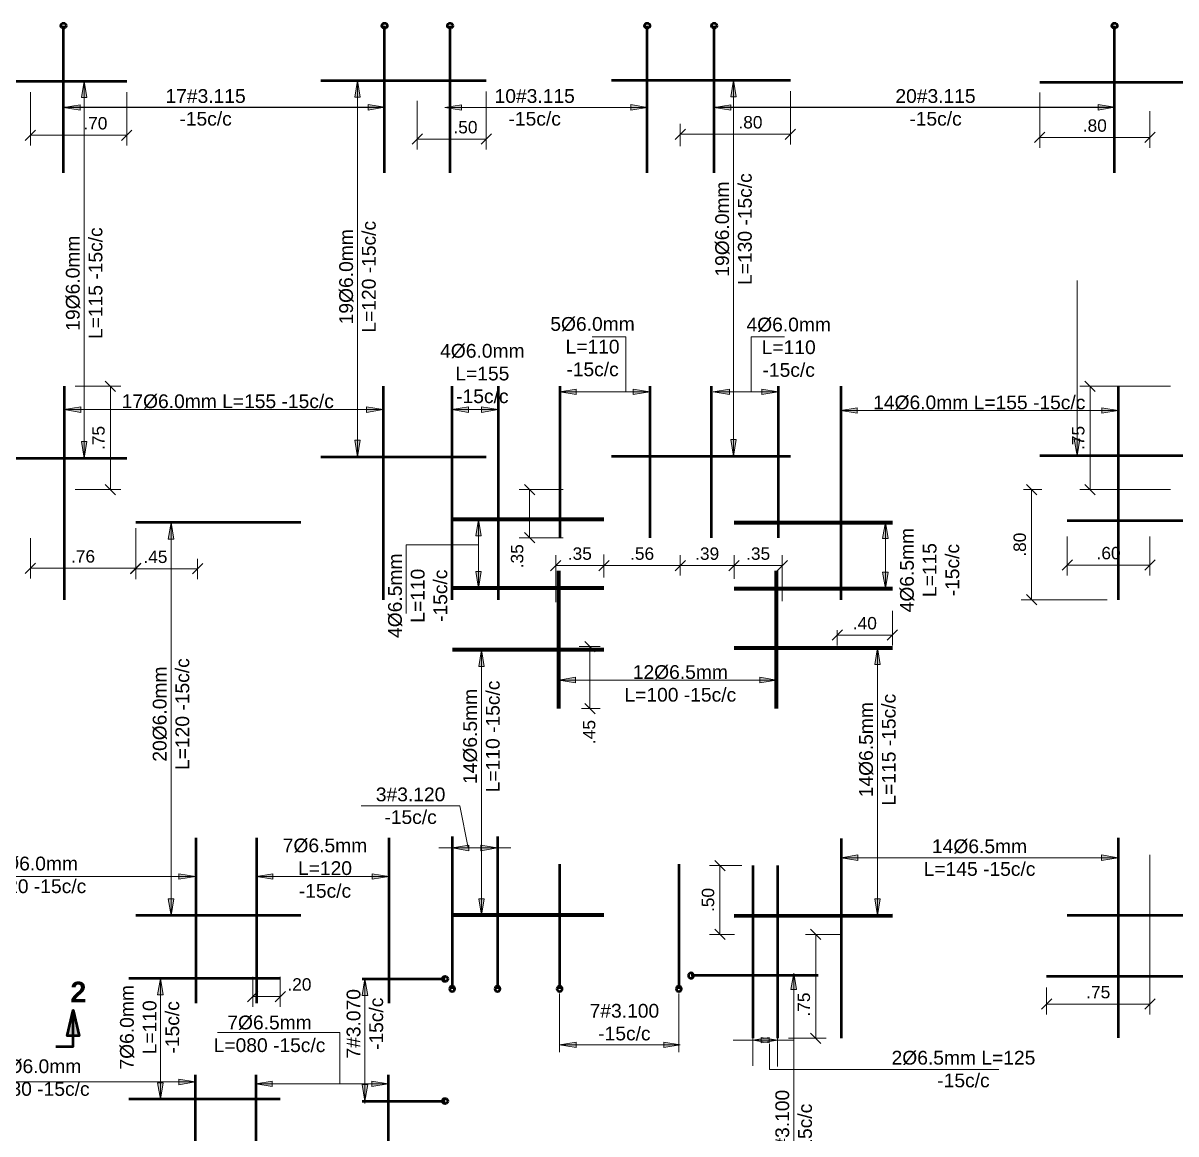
# Model space of a CAD drawing. Header units: metres. Extents: x 1.9 to 93.5, y 3.6 to 60.4.
# Drawn here: x 23.74 to 32.11, y 21.6 to 29.67 of the extents above; entities that cross this region are included whole.
import ezdxf

# ---------------------------------------------------------------- set-up
doc = ezdxf.new("R2010")
doc.units = ezdxf.units.M
for name, color, linetype, lineweight in [('3059-TOA-LOS-1_4_dwg-1', 7, 'Continuous', 20), ('CORTES', 3, 'Continuous', 50), ('CORTES-1', 7, 'Continuous', 50), ('COTAS', 9, 'Continuous', 13), ('COTAS-1', 7, 'Continuous', 9), ('REFUERZOG', 90, 'Continuous', 70), ('REFUERZOS', 3, 'Continuous', 50), ('TEXREF', 2, 'Continuous', 30), ('VARIOS', 8, 'Continuous', 9)]:
    doc.layers.add(name, color=color, linetype=linetype, lineweight=lineweight)
doc.styles.add('Swis721 Ex BT_3', font='swisse.ttf', dxfattribs={"height": 0.1})
doc.styles.add('Swis721 Ex BT_B_1', font='swisseb.ttf', dxfattribs={"height": 0.15})
doc.styles.add('Swis721 LtEx BT_3', font='swissel.ttf', dxfattribs={"height": 0.09})

# ---------------------------------------------------------------- blocks, each defined once
blk = doc.blocks.new('3059-TOA-LOS-1_4_dwg__U6-4209250-19_ZI_ALL_Estructura_TOA_LOS-1_4')
at = {"layer": 'CORTES'}
blk.add_hatch(color=256, dxfattribs=at).paths.add_polyline_path([(-0.163, 0.1814), (-0.1194, 0.3676), (-0.0759, 0.1814)])
at = {"layer": 'CORTES', "flags": 128}
blk.add_lwpolyline([(0.0082, 0.1038), (-0.1194, 0.1038), (-0.1194, 0.3676), (-0.163, 0.1814), (-0.0759, 0.1814), (-0.1194, 0.3676)], dxfattribs=at)
blk = doc.blocks.new('3059-TOA-LOS-1_4_dwg__Oblique-4209254-19_ZI_ALL_Estructura_TOA_LOS-1_4')
at = {"layer": 'COTAS'}
blk.add_line((-0.5, -0.5), (0.5, 0.5), dxfattribs=at)
blk = doc.blocks.new('3059-TOA-LOS-1_4_dwg__U35-4209297-19_ZI_ALL_Estructura_TOA_LOS-1_4')
at = {"layer": 'REFUERZOS'}
blk.add_line((0, -0.3684), (0, 0), dxfattribs=at)
blk.add_circle((0, 0), 0.00643, dxfattribs=at)
blk = doc.blocks.new('3059-TOA-LOS-1_4_dwg__U36-4209298-19_ZI_ALL_Estructura_TOA_LOS-1_4')
at = {"layer": 'REFUERZOS'}
blk.add_line((0, -0.3017), (0, 0), dxfattribs=at)
blk.add_circle((0, 0), 0.00643, dxfattribs=at)
blk = doc.blocks.new('3059-TOA-LOS-1_4_dwg__U14-4209299-19_ZI_ALL_Estructura_TOA_LOS-1_4')
at = {"layer": 'REFUERZOS'}
blk.add_line((0, -0.3077), (0, 0), dxfattribs=at)
blk.add_circle((0, 0), 0.00643, dxfattribs=at)
blk = doc.blocks.new('3059-TOA-LOS-1_4_dwg__U15-4209300-19_ZI_ALL_Estructura_TOA_LOS-1_4')
at = {"layer": 'REFUERZOS'}
blk.add_line((0, -0.2004), (0, 0), dxfattribs=at)
blk.add_circle((0, 0), 0.00643, dxfattribs=at)
blk = doc.blocks.new('3059-TOA-LOS-1_4_dwg__U33-4209301-19_ZI_ALL_Estructura_TOA_LOS-1_4')
at = {"layer": 'REFUERZOS'}
blk.add_line((0, -0.3017), (0, 0), dxfattribs=at)
blk.add_circle((0, 0), 0.00643, dxfattribs=at)
blk = doc.blocks.new('3059-TOA-LOS-1_4_dwg__U34-4209302-19_ZI_ALL_Estructura_TOA_LOS-1_4')
at = {"layer": 'REFUERZOS'}
blk.add_line((0, -0.3684), (0, 0), dxfattribs=at)
blk.add_circle((0, 0), 0.00643, dxfattribs=at)
blk = doc.blocks.new('3059-TOA-LOS-1_4_dwg__U12-4209277-19_ZI_ALL_Estructura_TOA_LOS-1_4')
at = {"layer": 'REFUERZOS'}
blk.add_line((0, -0.3563), (0, 0), dxfattribs=at)
blk.add_circle((0, 0), 0.00643, dxfattribs=at)
blk = doc.blocks.new('3059-TOA-LOS-1_4_dwg-4060731-19_ZI_ALL_Estructura_TOA_LOS-1_4')
at = {"layer": 'VARIOS'}
for points in [[(24.1635, 29.1279), (24.1835, 29.2479), (24.2035, 29.1279)], [(26.1485, 29.1322), (26.1685, 29.2522), (26.1885, 29.1322)], [(28.8791, 29.1348), (28.8991, 29.2548), (28.9191, 29.1348)], [(24.153, 29.0357), (24.033, 29.0556), (24.153, 29.0757)], [(26.2455, 29.0376), (26.2455, 29.0776), (26.3654, 29.0577)], [(26.9227, 29.036), (26.8027, 29.0559), (26.9227, 29.076)], [(28.1524, 29.0372), (28.1524, 29.0771), (28.2724, 29.0573)], [(28.8786, 29.0357), (28.7586, 29.0556), (28.8786, 29.0757)], [(31.5463, 29.0376), (31.5463, 29.0776), (31.6663, 29.0577)], [(27.7569, 26.9719), (27.6369, 26.9919), (27.7569, 27.0119)], [(28.1701, 26.9719), (28.1701, 27.0119), (28.2901, 26.9919)], [(28.8706, 26.9719), (28.7506, 26.9919), (28.8706, 27.0119)], [(29.104, 26.9719), (29.104, 27.0119), (29.224, 26.9919)], [(24.1586, 26.8419), (24.0386, 26.8619), (24.1586, 26.8819)], [(26.2345, 26.8419), (26.2345, 26.8819), (26.3545, 26.8619)], [(26.9742, 26.8419), (26.8542, 26.8619), (26.9742, 26.8819)], [(27.0694, 26.8419), (27.0694, 26.8819), (27.1894, 26.8619)], [(29.7972, 26.8359), (29.6772, 26.8559), (29.7972, 26.8759)], [(31.5735, 26.8359), (31.5735, 26.8759), (31.6935, 26.8559)], [(24.1835, 26.5107), (24.1635, 26.6307), (24.2035, 26.6307)], [(26.1685, 26.5202), (26.1485, 26.6402), (26.1885, 26.6402)], [(28.8991, 26.5253), (28.8791, 26.6453), (28.9191, 26.6453)], [(31.3935, 26.5273), (31.3735, 26.6473), (31.4135, 26.6473)], [(24.7942, 25.9219), (24.8142, 26.0419), (24.8342, 25.9219)], [(27.0272, 25.9449), (27.0472, 26.0649), (27.0672, 25.9449)], [(29.9816, 25.9253), (30.0016, 26.0453), (30.0216, 25.9253)], [(27.0472, 25.5666), (27.0272, 25.6866), (27.0672, 25.6866)], [(30.0016, 25.5622), (29.9816, 25.6822), (30.0216, 25.6822)], [(27.0489, 24.9979), (27.0689, 25.1179), (27.0889, 24.9979)], [(29.9242, 25.0119), (29.9442, 25.1319), (29.9642, 25.0119)], [(27.7503, 24.8785), (27.6303, 24.8985), (27.7503, 24.9185)], [(29.0912, 24.8785), (29.0912, 24.9185), (29.2112, 24.8985)], [(26.9759, 23.6591), (26.8559, 23.6791), (26.9759, 23.6991)], [(27.0649, 23.6591), (27.0649, 23.6991), (27.1849, 23.6791)], [(29.8008, 23.5884), (29.6808, 23.6084), (29.8008, 23.6284)], [(31.5716, 23.5884), (31.5716, 23.6284), (31.6916, 23.6084)], [(24.8717, 23.4514), (24.8717, 23.4914), (24.9917, 23.4714)], [(25.5536, 23.4514), (25.4336, 23.4714), (25.5536, 23.4914)], [(26.2755, 23.4514), (26.2755, 23.4914), (26.3955, 23.4714)], [(24.8142, 23.1889), (24.7942, 23.3089), (24.8342, 23.3089)], [(27.0689, 23.1897), (27.0489, 23.3097), (27.0889, 23.3097)], [(29.9445, 23.1884), (29.9245, 23.3084), (29.9645, 23.3084)], [(24.7167, 22.6113), (24.7367, 22.7313), (24.7567, 22.6113)], [(26.2022, 22.6081), (26.2222, 22.7281), (26.2422, 22.6081)], [(29.3158, 22.6501), (29.3358, 22.7701), (29.3558, 22.6501)], [(29.1582, 22.2631), (29.0382, 22.2831), (29.1582, 22.3031)], [(29.0992, 22.2631), (29.0992, 22.3031), (29.2192, 22.2831)], [(27.7561, 22.2295), (27.6361, 22.2495), (27.7561, 22.2695)], [(28.3927, 22.2295), (28.3927, 22.2695), (28.5127, 22.2495)], [(24.7367, 21.8544), (24.7167, 21.9744), (24.7567, 21.9744)], [(24.87, 21.9595), (24.87, 21.9995), (24.99, 21.9795)], [(25.549, 21.9455), (25.429, 21.9655), (25.549, 21.9855)], [(26.2222, 21.8411), (26.2022, 21.9611), (26.2422, 21.9611)], [(26.2721, 21.9455), (26.2721, 21.9855), (26.3921, 21.9655)]]:
    blk.add_hatch(color=256, dxfattribs=at).paths.add_polyline_path(points)
at = {"layer": 'COTAS'}
for p, q in [((23.7927, 29.1679), (23.7927, 28.78)), ((24.4927, 29.1679), (24.4927, 28.78)), ((27.1027, 29.1722), (27.1027, 28.7516)), ((29.3127, 29.1746), (29.3127, 28.7874)), ((31.1227, 29.1649), (31.1227, 28.7635)), ((26.6027, 29.104), (26.6027, 28.7516)), ((31.9227, 29.0298), (31.9227, 28.7635)), ((28.5127, 28.7756), (28.5127, 28.9374)), ((23.7927, 28.855), (24.4927, 28.855)), ((26.6027, 28.8266), (27.1027, 28.8266)), ((28.5127, 28.8624), (29.3127, 28.8624)), ((31.9227, 28.8385), (31.1227, 28.8385)), ((24.1186, 27.0313), (24.4486, 27.0313)), ((24.3736, 27.0313), (24.3736, 26.2813)), ((32.072, 27.0313), (31.4139, 27.0313)), ((31.4889, 26.2813), (31.4889, 27.0313)), ((24.1186, 26.2813), (24.4486, 26.2813)), ((27.6625, 26.2813), (27.3426, 26.2813)), ((27.4176, 25.9313), (27.4176, 26.2813)), ((31.0058, 26.2813), (31.1391, 26.2813)), ((31.0641, 26.2813), (31.0641, 25.4813)), ((32.072, 26.2813), (31.4139, 26.2813)), ((24.5574, 26.0013), (24.5574, 25.6348)), ((23.7927, 25.9282), (23.7927, 25.6348)), ((27.6625, 25.9313), (27.3426, 25.9313)), ((31.3227, 25.9406), (31.3227, 25.6585)), ((31.9227, 25.9406), (31.9227, 25.6585)), ((27.6077, 25.464), (27.6077, 25.8048)), ((28.9027, 25.6333), (28.9027, 25.8048)), ((29.2527, 25.4712), (29.2527, 25.8048)), ((24.5574, 25.7098), (23.7927, 25.7098)), ((24.5574, 25.7796), (24.5574, 25.6317)), ((24.5574, 25.7067), (25.0074, 25.7067)), ((25.0074, 25.7796), (25.0074, 25.6317)), ((31.3227, 25.7335), (31.9227, 25.7335)), ((28.9027, 25.6498), (28.9027, 25.6548)), ((31.6135, 25.4813), (30.9891, 25.4813)), ((30.0527, 25.4013), (30.0527, 25.1496)), ((29.6527, 25.2615), (29.6527, 25.1496)), ((30.0527, 25.2246), (29.6527, 25.2246)), ((27.7777, 25.1413), (27.931, 25.1413)), ((27.856, 25.1413), (27.856, 24.6913)), ((27.7953, 24.6913), (27.931, 24.6913)), ((31.9227, 23.6294), (31.9227, 22.4705)), ((28.9582, 23.5513), (28.7251, 23.5513)), ((28.8001, 23.5513), (28.8001, 23.0513)), ((28.9061, 23.0513), (28.7251, 23.0513)), ((29.679, 23.0513), (29.4211, 23.0513)), ((29.4961, 23.0513), (29.4961, 22.2968)), ((25.4077, 22.7433), (25.4077, 22.5252)), ((25.6077, 22.7433), (25.6077, 22.5252)), ((31.1727, 22.6648), (31.1727, 22.4705)), ((25.6077, 22.6002), (25.4077, 22.6002)), ((31.9227, 22.5455), (31.1727, 22.5455)), ((29.2992, 22.2968), (29.5711, 22.2968))]:
    blk.add_line(p, q, dxfattribs=at)
at = {"layer": 'COTAS', "flags": 128}
for points in [[(27.9577, 25.6426), (27.9577, 25.8048), (27.9577, 25.8098)], [(29.2527, 25.7298), (28.9027, 25.7298), (28.5127, 25.7298), (27.9577, 25.7298), (27.6077, 25.7298)]]:
    blk.add_lwpolyline(points, dxfattribs=at)
blk.add_lwpolyline([(28.5127, 25.8048), (28.5127, 25.6582)], close=True, dxfattribs=at)
at = {"layer": 'REFUERZOG'}
for p, q in [((27.9577, 26.0649), (26.8577, 26.0649)), ((28.9027, 26.0426), (30.0527, 26.0426)), ((27.6303, 24.6913), (27.6303, 25.6913)), ((29.2112, 24.6913), (29.2112, 25.6913)), ((27.9577, 25.5655), (26.8577, 25.5655)), ((28.9027, 25.5622), (30.0527, 25.5622)), ((27.9577, 25.1179), (26.8577, 25.1179)), ((28.9027, 25.1319), (30.0527, 25.1319)), ((27.9577, 23.1897), (26.8577, 23.1897)), ((28.9027, 23.1858), (30.0527, 23.1887))]:
    blk.add_line(p, q, dxfattribs=at)
at = {"layer": 'REFUERZOS'}
for p, q in [((23.3427, 29.2479), (24.4927, 29.2479)), ((25.9027, 29.2522), (27.1027, 29.2522)), ((28.0127, 29.2548), (29.3127, 29.2548)), ((32.7227, 29.2381), (31.1227, 29.2381)), ((24.0386, 27.0313), (24.0386, 25.4813)), ((26.3545, 27.0313), (26.3545, 25.4813)), ((26.8542, 27.0313), (26.8542, 25.4813)), ((27.1894, 27.0313), (27.1894, 25.4813)), ((27.6369, 27.0313), (27.6369, 25.9313)), ((28.2901, 27.0313), (28.2901, 25.9313)), ((28.7365, 27.0313), (28.7365, 25.9313)), ((29.224, 27.0313), (29.224, 25.9313)), ((29.6772, 27.0313), (29.6772, 25.4813)), ((31.6935, 27.0313), (31.6935, 25.4813)), ((23.3427, 26.5107), (24.4927, 26.5107)), ((25.9027, 26.5202), (27.1027, 26.5202)), ((28.0127, 26.5253), (29.3127, 26.5253)), ((32.7227, 26.5273), (31.1227, 26.5273)), ((25.7574, 26.0419), (24.5574, 26.0419)), ((32.5227, 26.0546), (31.3227, 26.0546)), ((24.9931, 23.7513), (24.9931, 22.5513)), ((25.4336, 23.7513), (25.4336, 22.5513)), ((26.3955, 23.7513), (26.3955, 22.5513)), ((29.6808, 23.7468), (29.6808, 22.2968)), ((31.6916, 23.7513), (31.6916, 22.3013)), ((29.0382, 23.5513), (29.0382, 22.2968)), ((29.2192, 23.5513), (29.2192, 22.2968)), ((25.7574, 23.1889), (24.5574, 23.1889)), ((32.5227, 23.1883), (31.3227, 23.1883)), ((25.6077, 22.7313), (24.5077, 22.7313)), ((32.5227, 22.7448), (31.1727, 22.7448)), ((24.99, 22.0313), (24.99, 21.2313)), ((25.429, 22.0313), (25.429, 21.2313)), ((26.3921, 22.0313), (26.3921, 21.2313)), ((25.6077, 21.8544), (24.5077, 21.8544))]:
    blk.add_line(p, q, dxfattribs=at)
at = {"layer": 'VARIOS'}
for p, q in [((24.1635, 29.1279), (24.1835, 29.2479)), ((24.1835, 29.2479), (24.1835, 26.5541)), ((24.1835, 29.2479), (24.2035, 29.1279)), ((26.1485, 29.1322), (26.1685, 29.2522)), ((26.1685, 29.2522), (26.1685, 26.5202)), ((26.1685, 29.2522), (26.1885, 29.1322)), ((28.8791, 29.1348), (28.8991, 29.2548)), ((28.8991, 29.2548), (28.8991, 26.5253)), ((28.8991, 29.2548), (28.9191, 29.1348)), ((24.033, 29.0556), (24.153, 29.0757)), ((26.3654, 29.0577), (24.033, 29.0577)), ((24.033, 29.0556), (26.3654, 29.0556)), ((24.153, 29.0357), (24.033, 29.0556)), ((24.153, 29.0757), (24.153, 29.0357)), ((24.2035, 29.1279), (24.1635, 29.1279)), ((26.1885, 29.1322), (26.1485, 29.1322)), ((26.2455, 29.0376), (26.2455, 29.0776)), ((26.2455, 29.0776), (26.3654, 29.0577)), ((26.3654, 29.0577), (26.2455, 29.0376)), ((26.8027, 29.0559), (26.9227, 29.076)), ((28.2724, 29.0573), (26.8027, 29.0573)), ((26.8027, 29.0559), (28.2724, 29.0559)), ((26.9227, 29.036), (26.8027, 29.0559)), ((26.9227, 29.076), (26.9227, 29.036)), ((28.1524, 29.0372), (28.1524, 29.0771)), ((28.1524, 29.0771), (28.2724, 29.0573)), ((28.2724, 29.0573), (28.1524, 29.0372)), ((28.7586, 29.0556), (28.8786, 29.0757)), ((31.6663, 29.0577), (28.7586, 29.0577)), ((28.7586, 29.0556), (31.6663, 29.0556)), ((28.8786, 29.0357), (28.7586, 29.0556)), ((28.8786, 29.0757), (28.8786, 29.0357)), ((28.9191, 29.1348), (28.8791, 29.1348)), ((31.5463, 29.0376), (31.5463, 29.0776)), ((31.5463, 29.0776), (31.6663, 29.0577)), ((31.6663, 29.0577), (31.5463, 29.0376)), ((26.1685, 26.5202), (26.1685, 28.1579)), ((31.3935, 26.5273), (31.3935, 27.8)), ((28.8991, 26.5253), (28.8991, 27.6313)), ((24.1835, 26.5107), (24.1835, 27.0866)), ((27.6369, 26.9919), (27.7569, 27.0119)), ((27.6369, 26.9919), (28.2901, 26.9919)), ((27.7569, 26.9719), (27.6369, 26.9919)), ((28.2901, 26.9919), (27.6369, 26.9919)), ((27.7569, 27.0119), (27.7569, 26.9719)), ((28.1701, 26.9719), (28.1701, 27.0119)), ((28.1701, 27.0119), (28.2901, 26.9919)), ((28.2901, 26.9919), (28.1701, 26.9719)), ((28.7506, 26.9919), (28.8706, 27.0119)), ((28.7506, 26.9919), (29.224, 26.9919)), ((28.8706, 26.9719), (28.7506, 26.9919)), ((29.224, 26.9919), (28.7506, 26.9919)), ((28.8706, 27.0119), (28.8706, 26.9719)), ((29.104, 26.9719), (29.104, 27.0119)), ((29.104, 27.0119), (29.224, 26.9919)), ((29.224, 26.9919), (29.104, 26.9719)), ((24.0386, 26.8619), (24.1586, 26.8819)), ((24.1586, 26.8819), (24.1586, 26.8419)), ((26.2345, 26.8419), (26.2345, 26.8819)), ((26.2345, 26.8819), (26.3545, 26.8619)), ((26.8542, 26.8619), (26.9742, 26.8819)), ((26.9742, 26.8819), (26.9742, 26.8419)), ((27.0694, 26.8419), (27.0694, 26.8819)), ((27.0694, 26.8819), (27.1894, 26.8619)), ((26.3545, 26.8619), (24.0386, 26.8619)), ((24.0386, 26.8619), (26.3545, 26.8619)), ((24.1586, 26.8419), (24.0386, 26.8619)), ((26.3545, 26.8619), (26.2345, 26.8419)), ((27.1894, 26.8619), (26.8542, 26.8619)), ((26.8542, 26.8619), (27.1894, 26.8619)), ((26.9742, 26.8419), (26.8542, 26.8619)), ((27.1894, 26.8619), (27.0694, 26.8419)), ((29.6772, 26.8559), (29.7972, 26.8759)), ((29.6772, 26.8559), (31.5449, 26.8559)), ((29.7972, 26.8359), (29.6772, 26.8559)), ((29.7972, 26.8759), (29.7972, 26.8359)), ((31.6935, 26.8559), (29.8258, 26.8559)), ((31.5735, 26.8359), (31.5735, 26.8759)), ((31.5735, 26.8759), (31.6935, 26.8559)), ((31.6935, 26.8559), (31.5735, 26.8359)), ((24.1835, 26.5107), (24.1635, 26.6307)), ((24.1635, 26.6307), (24.2035, 26.6307)), ((24.2035, 26.6307), (24.1835, 26.5107)), ((26.1685, 26.5202), (26.1485, 26.6402)), ((26.1485, 26.6402), (26.1885, 26.6402)), ((26.1885, 26.6402), (26.1685, 26.5202)), ((28.8991, 26.5253), (28.8791, 26.6453)), ((28.8791, 26.6453), (28.9191, 26.6453)), ((28.9191, 26.6453), (28.8991, 26.5253)), ((31.3935, 26.5273), (31.3735, 26.6473)), ((31.3735, 26.6473), (31.4135, 26.6473)), ((31.4135, 26.6473), (31.3935, 26.5273)), ((24.7942, 25.9219), (24.8142, 26.0419)), ((24.8142, 26.0419), (24.8142, 23.3276)), ((24.8142, 26.0419), (24.8342, 25.9219)), ((27.0272, 25.9449), (27.0472, 26.0649)), ((27.0472, 26.0649), (27.0472, 25.5975)), ((27.0472, 26.0649), (27.0672, 25.9449)), ((29.9816, 25.9253), (30.0016, 26.0453)), ((30.0016, 26.0453), (30.0016, 25.5871)), ((30.0016, 26.0453), (30.0216, 25.9253)), ((27.0472, 25.5666), (27.0472, 26.034)), ((30.0016, 25.5622), (30.0016, 26.0204)), ((24.8342, 25.9219), (24.7942, 25.9219)), ((27.0672, 25.9449), (27.0272, 25.9449)), ((30.0216, 25.9253), (29.9816, 25.9253)), ((27.0472, 25.5666), (27.0272, 25.6866)), ((27.0272, 25.6866), (27.0672, 25.6866)), ((27.0672, 25.6866), (27.0472, 25.5666)), ((30.0016, 25.5622), (29.9816, 25.6822)), ((29.9816, 25.6822), (30.0216, 25.6822)), ((30.0216, 25.6822), (30.0016, 25.5622)), ((27.0489, 24.9979), (27.0689, 25.1179)), ((27.0689, 25.1179), (27.0689, 23.1897)), ((27.0689, 25.1179), (27.0889, 24.9979)), ((29.9242, 25.0119), (29.9442, 25.1319)), ((29.9442, 25.1319), (29.9442, 23.2735)), ((29.9442, 25.1319), (29.9642, 25.0119)), ((27.0889, 24.9979), (27.0489, 24.9979)), ((29.9642, 25.0119), (29.9242, 25.0119)), ((27.6303, 24.8985), (27.7503, 24.9185)), ((27.6303, 24.8985), (29.2112, 24.8985)), ((27.7503, 24.8785), (27.6303, 24.8985)), ((27.7503, 24.9185), (27.7503, 24.8785)), ((29.2112, 24.8985), (27.7566, 24.8985)), ((29.0912, 24.8785), (29.0912, 24.9185)), ((29.0912, 24.9185), (29.2112, 24.8985)), ((29.2112, 24.8985), (29.0912, 24.8785)), ((27.0689, 23.1897), (27.0689, 24.8195)), ((29.9445, 23.1884), (29.9445, 24.8195)), ((24.8142, 23.1889), (24.8142, 24.7144)), ((26.8559, 23.6791), (26.9759, 23.6991)), ((26.9759, 23.6991), (26.9759, 23.6591)), ((27.0649, 23.6591), (27.0649, 23.6991)), ((27.0649, 23.6991), (27.1849, 23.6791)), ((27.1849, 23.6791), (26.7591, 23.6791)), ((26.8559, 23.6791), (27.2817, 23.6791)), ((26.9759, 23.6591), (26.8559, 23.6791)), ((27.1849, 23.6791), (27.0649, 23.6591)), ((29.6808, 23.6084), (29.8008, 23.6284)), ((29.8008, 23.6284), (29.8008, 23.5884)), ((31.5716, 23.5884), (31.5716, 23.6284)), ((31.5716, 23.6284), (31.6916, 23.6084)), ((29.6808, 23.6084), (31.6916, 23.6084)), ((29.8008, 23.5884), (29.6808, 23.6084)), ((31.6916, 23.6084), (29.6808, 23.6084)), ((31.6916, 23.6084), (31.5716, 23.5884)), ((22.6645, 23.4714), (24.9058, 23.4714)), ((24.9917, 23.4714), (22.7518, 23.4714)), ((24.8717, 23.4514), (24.8717, 23.4914)), ((24.8717, 23.4914), (24.9917, 23.4714)), ((24.9917, 23.4714), (24.8717, 23.4514)), ((25.4336, 23.4714), (25.5536, 23.4914)), ((25.4336, 23.4714), (26.2949, 23.4714)), ((25.5536, 23.4514), (25.4336, 23.4714)), ((25.5536, 23.4914), (25.5536, 23.4514)), ((26.3955, 23.4714), (25.5623, 23.4714)), ((26.2755, 23.4514), (26.2755, 23.4914)), ((26.2755, 23.4914), (26.3955, 23.4714)), ((26.3955, 23.4714), (26.2755, 23.4514)), ((24.8142, 23.1889), (24.7942, 23.3089)), ((24.7942, 23.3089), (24.8342, 23.3089)), ((24.8342, 23.3089), (24.8142, 23.1889)), ((27.0689, 23.1897), (27.0489, 23.3097)), ((27.0489, 23.3097), (27.0889, 23.3097)), ((27.0889, 23.3097), (27.0689, 23.1897)), ((29.9445, 23.1884), (29.9245, 23.3084)), ((29.9245, 23.3084), (29.9645, 23.3084)), ((29.9645, 23.3084), (29.9445, 23.1884)), ((24.7167, 22.6113), (24.7367, 22.7313)), ((24.7367, 21.8544), (24.7367, 22.7313)), ((24.7367, 22.7313), (24.7367, 21.8544)), ((24.7367, 22.7313), (24.7567, 22.6113)), ((26.2022, 22.6081), (26.2222, 22.7281)), ((26.2222, 22.7281), (26.2222, 21.8226)), ((26.2222, 22.7281), (26.2422, 22.6081)), ((29.3158, 22.6501), (29.3358, 22.7701)), ((29.3358, 22.7701), (29.3358, 20.5318)), ((29.3358, 22.7701), (29.3558, 22.6501)), ((24.7567, 22.6113), (24.7167, 22.6113)), ((26.2422, 22.6081), (26.2022, 22.6081)), ((26.2222, 21.8411), (26.2222, 22.6516)), ((27.6361, 22.6219), (27.6361, 22.1954)), ((28.5015, 22.6219), (28.5015, 22.1954)), ((29.3558, 22.6501), (29.3158, 22.6501)), ((29.3358, 20.5318), (29.3358, 22.4237)), ((29.2192, 22.2831), (28.8969, 22.2831)), ((29.0382, 22.3147), (29.0382, 22.0964)), ((29.0382, 22.2831), (29.1582, 22.3031)), ((29.0382, 22.2831), (29.332, 22.2831)), ((29.1582, 22.2631), (29.0382, 22.2831)), ((29.0992, 22.2631), (29.0992, 22.3031)), ((29.0992, 22.3031), (29.2192, 22.2831)), ((29.2192, 22.2831), (29.0992, 22.2631)), ((29.1582, 22.3031), (29.1582, 22.2631)), ((29.2192, 22.3307), (29.2192, 22.0919)), ((27.6361, 22.2495), (27.7561, 22.2695)), ((27.6361, 22.2495), (28.4174, 22.2495)), ((27.7561, 22.2295), (27.6361, 22.2495)), ((28.5127, 22.2495), (27.7315, 22.2495)), ((27.7561, 22.2695), (27.7561, 22.2295)), ((28.3927, 22.2295), (28.3927, 22.2695)), ((28.3927, 22.2695), (28.5127, 22.2495)), ((28.5127, 22.2495), (28.3927, 22.2295)), ((22.6779, 21.9795), (24.9058, 21.9795)), ((24.99, 21.9795), (22.762, 21.9795)), ((24.7367, 21.8544), (24.7167, 21.9744)), ((24.7167, 21.9744), (24.7567, 21.9744)), ((24.7567, 21.9744), (24.7367, 21.8544)), ((24.87, 21.9595), (24.87, 21.9995)), ((24.87, 21.9995), (24.99, 21.9795)), ((24.99, 21.9795), (24.87, 21.9595)), ((25.429, 21.9655), (25.549, 21.9855)), ((25.429, 21.9655), (26.3081, 21.9655)), ((25.549, 21.9455), (25.429, 21.9655)), ((26.3921, 21.9655), (25.513, 21.9655)), ((25.549, 21.9855), (25.549, 21.9455)), ((26.2222, 21.8411), (26.2022, 21.9611)), ((26.2022, 21.9611), (26.2422, 21.9611)), ((26.2422, 21.9611), (26.2222, 21.8411)), ((26.2721, 21.9455), (26.2721, 21.9855)), ((26.2721, 21.9855), (26.3921, 21.9655)), ((26.3921, 21.9655), (26.2721, 21.9455))]:
    blk.add_line(p, q, dxfattribs=at)
at = {"layer": 'VARIOS', "flags": 128}
for points in [[(28.1163, 26.9919), (28.1163, 27.3897), (27.8735, 27.3897)], [(29.0264, 26.9919), (29.0264, 27.3897), (29.2692, 27.3897)], [(27.0472, 25.8814), (26.5207, 25.8814), (26.5207, 25.3824)], [(26.1957, 23.985), (26.9119, 23.985), (26.972, 23.6791)], [(26.0392, 21.9655), (26.0392, 22.3395), (25.1516, 22.3395)], [(30.8252, 22.0692), (29.1591, 22.0692), (29.1591, 22.2555)]]:
    blk.add_lwpolyline(points, dxfattribs=at)
for name, p, xscale, yscale, zscale in [('3059-TOA-LOS-1_4_dwg__U12-4209277-19_ZI_ALL_Estructura_TOA_LOS-1_4', (24.033, 29.6501), 3, 3, 3), ('3059-TOA-LOS-1_4_dwg__U12-4209277-19_ZI_ALL_Estructura_TOA_LOS-1_4', (26.3654, 29.6501), 3, 3, 3), ('3059-TOA-LOS-1_4_dwg__U12-4209277-19_ZI_ALL_Estructura_TOA_LOS-1_4', (26.8406, 29.6501), 3, 3, 3), ('3059-TOA-LOS-1_4_dwg__U12-4209277-19_ZI_ALL_Estructura_TOA_LOS-1_4', (28.2724, 29.6501), 3, 3, 3), ('3059-TOA-LOS-1_4_dwg__U12-4209277-19_ZI_ALL_Estructura_TOA_LOS-1_4', (28.7586, 29.6501), 3, 3, 3), ('3059-TOA-LOS-1_4_dwg__U12-4209277-19_ZI_ALL_Estructura_TOA_LOS-1_4', (31.6663, 29.6501), 3, 3, 3), ('3059-TOA-LOS-1_4_dwg__Oblique-4209254-19_ZI_ALL_Estructura_TOA_LOS-1_4', (24.4927, 28.855), 0.075, 0.075, 0.075), ('3059-TOA-LOS-1_4_dwg__Oblique-4209254-19_ZI_ALL_Estructura_TOA_LOS-1_4', (29.3127, 28.8624), 0.075, 0.075, 0.075), ('3059-TOA-LOS-1_4_dwg__Oblique-4209254-19_ZI_ALL_Estructura_TOA_LOS-1_4', (27.1027, 28.8266), 0.075, 0.075, 0.075), ('3059-TOA-LOS-1_4_dwg__Oblique-4209254-19_ZI_ALL_Estructura_TOA_LOS-1_4', (31.9227, 28.8385), 0.075, 0.075, 0.075), ('3059-TOA-LOS-1_4_dwg__Oblique-4209254-19_ZI_ALL_Estructura_TOA_LOS-1_4', (24.5574, 25.7098), 0.075, 0.075, 0.075), ('3059-TOA-LOS-1_4_dwg__Oblique-4209254-19_ZI_ALL_Estructura_TOA_LOS-1_4', (25.0074, 25.7067), 0.075, 0.075, 0.075), ('3059-TOA-LOS-1_4_dwg__Oblique-4209254-19_ZI_ALL_Estructura_TOA_LOS-1_4', (27.9577, 25.7298), 0.075, 0.075, 0.075), ('3059-TOA-LOS-1_4_dwg__Oblique-4209254-19_ZI_ALL_Estructura_TOA_LOS-1_4', (28.5127, 25.7298), 0.075, 0.075, 0.075), ('3059-TOA-LOS-1_4_dwg__Oblique-4209254-19_ZI_ALL_Estructura_TOA_LOS-1_4', (28.9027, 25.7298), 0.075, 0.075, 0.075), ('3059-TOA-LOS-1_4_dwg__Oblique-4209254-19_ZI_ALL_Estructura_TOA_LOS-1_4', (29.2527, 25.7298), 0.075, 0.075, 0.075), ('3059-TOA-LOS-1_4_dwg__Oblique-4209254-19_ZI_ALL_Estructura_TOA_LOS-1_4', (31.9227, 25.7335), 0.075, 0.075, 0.075), ('3059-TOA-LOS-1_4_dwg__Oblique-4209254-19_ZI_ALL_Estructura_TOA_LOS-1_4', (30.0527, 25.2246), 0.075, 0.075, 0.075), ('3059-TOA-LOS-1_4_dwg__Oblique-4209254-19_ZI_ALL_Estructura_TOA_LOS-1_4', (25.6077, 22.6002), 0.075, 0.075, 0.075), ('3059-TOA-LOS-1_4_dwg__Oblique-4209254-19_ZI_ALL_Estructura_TOA_LOS-1_4', (31.9227, 22.5455), 0.075, 0.075, 0.075)]:
    blk.add_blockref(name, p, dxfattribs=dict(xscale=xscale, yscale=yscale, zscale=zscale))
for name, p, xscale, yscale, zscale, rotation in [('3059-TOA-LOS-1_4_dwg__Oblique-4209254-19_ZI_ALL_Estructura_TOA_LOS-1_4', (23.7927, 28.855), 0.075, 0.075, 0.075, 180), ('3059-TOA-LOS-1_4_dwg__Oblique-4209254-19_ZI_ALL_Estructura_TOA_LOS-1_4', (28.5127, 28.8624), 0.075, 0.075, 0.075, 180), ('3059-TOA-LOS-1_4_dwg__Oblique-4209254-19_ZI_ALL_Estructura_TOA_LOS-1_4', (26.6027, 28.8266), 0.075, 0.075, 0.075, 180), ('3059-TOA-LOS-1_4_dwg__Oblique-4209254-19_ZI_ALL_Estructura_TOA_LOS-1_4', (31.1227, 28.8385), 0.075, 0.075, 0.075, 180), ('3059-TOA-LOS-1_4_dwg__Oblique-4209254-19_ZI_ALL_Estructura_TOA_LOS-1_4', (24.3736, 27.0313), 0.075, 0.075, 0.075, 90), ('3059-TOA-LOS-1_4_dwg__Oblique-4209254-19_ZI_ALL_Estructura_TOA_LOS-1_4', (31.4889, 27.0313), 0.075, 0.075, 0.075, 90), ('3059-TOA-LOS-1_4_dwg__Oblique-4209254-19_ZI_ALL_Estructura_TOA_LOS-1_4', (24.3736, 26.2813), 0.075, 0.075, 0.075, 270), ('3059-TOA-LOS-1_4_dwg__Oblique-4209254-19_ZI_ALL_Estructura_TOA_LOS-1_4', (27.4176, 26.2813), 0.075, 0.075, 0.075, 90), ('3059-TOA-LOS-1_4_dwg__Oblique-4209254-19_ZI_ALL_Estructura_TOA_LOS-1_4', (31.0641, 26.2813), 0.075, 0.075, 0.075, 90), ('3059-TOA-LOS-1_4_dwg__Oblique-4209254-19_ZI_ALL_Estructura_TOA_LOS-1_4', (31.4889, 26.2813), 0.075, 0.075, 0.075, 270), ('3059-TOA-LOS-1_4_dwg__Oblique-4209254-19_ZI_ALL_Estructura_TOA_LOS-1_4', (27.4176, 25.9313), 0.075, 0.075, 0.075, 270), ('3059-TOA-LOS-1_4_dwg__Oblique-4209254-19_ZI_ALL_Estructura_TOA_LOS-1_4', (23.7927, 25.7098), 0.075, 0.075, 0.075, 180), ('3059-TOA-LOS-1_4_dwg__Oblique-4209254-19_ZI_ALL_Estructura_TOA_LOS-1_4', (24.5574, 25.7067), 0.075, 0.075, 0.075, 180), ('3059-TOA-LOS-1_4_dwg__Oblique-4209254-19_ZI_ALL_Estructura_TOA_LOS-1_4', (27.6077, 25.7298), 0.075, 0.075, 0.075, 180), ('3059-TOA-LOS-1_4_dwg__Oblique-4209254-19_ZI_ALL_Estructura_TOA_LOS-1_4', (27.9577, 25.7298), 0.075, 0.075, 0.075, 180), ('3059-TOA-LOS-1_4_dwg__Oblique-4209254-19_ZI_ALL_Estructura_TOA_LOS-1_4', (28.5127, 25.7298), 0.075, 0.075, 0.075, 180), ('3059-TOA-LOS-1_4_dwg__Oblique-4209254-19_ZI_ALL_Estructura_TOA_LOS-1_4', (28.9027, 25.7298), 0.075, 0.075, 0.075, 180), ('3059-TOA-LOS-1_4_dwg__Oblique-4209254-19_ZI_ALL_Estructura_TOA_LOS-1_4', (31.3227, 25.7335), 0.075, 0.075, 0.075, 180), ('3059-TOA-LOS-1_4_dwg__Oblique-4209254-19_ZI_ALL_Estructura_TOA_LOS-1_4', (31.0641, 25.4813), 0.075, 0.075, 0.075, 270), ('3059-TOA-LOS-1_4_dwg__Oblique-4209254-19_ZI_ALL_Estructura_TOA_LOS-1_4', (29.6527, 25.2246), 0.075, 0.075, 0.075, 180), ('3059-TOA-LOS-1_4_dwg__Oblique-4209254-19_ZI_ALL_Estructura_TOA_LOS-1_4', (27.856, 25.1413), 0.075, 0.075, 0.075, 90), ('3059-TOA-LOS-1_4_dwg__Oblique-4209254-19_ZI_ALL_Estructura_TOA_LOS-1_4', (27.856, 24.6913), 0.075, 0.075, 0.075, 270), ('3059-TOA-LOS-1_4_dwg__Oblique-4209254-19_ZI_ALL_Estructura_TOA_LOS-1_4', (28.8001, 23.5513), 0.075, 0.075, 0.075, 90), ('3059-TOA-LOS-1_4_dwg__Oblique-4209254-19_ZI_ALL_Estructura_TOA_LOS-1_4', (28.8001, 23.0513), 0.075, 0.075, 0.075, 270), ('3059-TOA-LOS-1_4_dwg__Oblique-4209254-19_ZI_ALL_Estructura_TOA_LOS-1_4', (29.4961, 23.0513), 0.075, 0.075, 0.075, 90), ('3059-TOA-LOS-1_4_dwg__U15-4209300-19_ZI_ALL_Estructura_TOA_LOS-1_4', (26.8038, 22.7281), 3, 3, 3, 269.9999999999983), ('3059-TOA-LOS-1_4_dwg__Oblique-4209254-19_ZI_ALL_Estructura_TOA_LOS-1_4', (25.4077, 22.6002), 0.075, 0.075, 0.075, 180), ('3059-TOA-LOS-1_4_dwg__Oblique-4209254-19_ZI_ALL_Estructura_TOA_LOS-1_4', (31.1727, 22.5455), 0.075, 0.075, 0.075, 180), ('3059-TOA-LOS-1_4_dwg__Oblique-4209254-19_ZI_ALL_Estructura_TOA_LOS-1_4', (29.4961, 22.2968), 0.075, 0.075, 0.075, 270), ('3059-TOA-LOS-1_4_dwg__U15-4209300-19_ZI_ALL_Estructura_TOA_LOS-1_4', (26.8038, 21.8411), 3, 3, 3, 269.9999999999983)]:
    blk.add_blockref(name, p, dxfattribs=dict(xscale=xscale, yscale=yscale, zscale=zscale, rotation=rotation))
at = {"extrusion": (0, 0, -1), "xscale": 3, "yscale": 3, "zscale": -3}
for name, p, rotation in [('3059-TOA-LOS-1_4_dwg__U35-4209297-19_ZI_ALL_Estructura_TOA_LOS-1_4', (-26.8559, 22.6561), 180), ('3059-TOA-LOS-1_4_dwg__U34-4209302-19_ZI_ALL_Estructura_TOA_LOS-1_4', (-27.1849, 22.6561), 180), ('3059-TOA-LOS-1_4_dwg__U33-4209301-19_ZI_ALL_Estructura_TOA_LOS-1_4', (-27.6361, 22.6561), 180), ('3059-TOA-LOS-1_4_dwg__U36-4209298-19_ZI_ALL_Estructura_TOA_LOS-1_4', (-28.5015, 22.6561), 180), ('3059-TOA-LOS-1_4_dwg__U14-4209299-19_ZI_ALL_Estructura_TOA_LOS-1_4', (-28.5905, 22.7518), 269.9999999999983)]:
    blk.add_blockref(name, p, dxfattribs=dict(at, rotation=rotation))
at = {"extrusion": (0, 0, -1), "zscale": -1}
blk.add_blockref('3059-TOA-LOS-1_4_dwg__U6-4209250-19_ZI_ALL_Estructura_TOA_LOS-1_4', (-23.985, 22.1327), dxfattribs=at)
at = {"layer": 'CORTES-1', "insert": (24.0827, 22.708), "char_height": 0.15, "width": 0.180392, "attachment_point": 1, "line_spacing_factor": 0.989072, "style": 'Swis721 Ex BT_B_1'}
blk.add_mtext('\\fSwis721 Ex BT|b1|i0|c0|p34|;2', dxfattribs=at)
at = {"layer": 'COTAS-1', "char_height": 0.09, "width": 0.242685, "attachment_point": 2, "line_spacing_factor": 0.989083, "style": 'Swis721 LtEx BT_3'}
for s, insert in [('.70', (24.2645, 28.9867)), ('.80', (29.0219, 28.9941)), ('.80', (31.5227, 28.9702)), ('.50', (26.9523, 28.9583)), ('.76', (24.175, 25.8415)), ('.45', (24.7005, 25.8383)), ('.35', (27.7827, 25.8615)), ('.56', (28.2352, 25.8615)), ('.39', (28.7077, 25.8615)), ('.35', (29.0777, 25.8615)), ('.60', (31.6227, 25.8652)), ('.40', (29.8527, 25.3563)), ('.20', (25.7463, 22.7331)), ('.75', (31.5477, 22.6771))]:
    blk.add_mtext(s, dxfattribs=dict(at, insert=insert))
at = {"layer": 'COTAS-1', "char_height": 0.09, "width": 0.242685, "attachment_point": 2, "rotation": 90, "line_spacing_factor": 0.989083, "style": 'Swis721 LtEx BT_3'}
for s, insert in [('.75', (24.2419, 26.6563)), ('.75', (31.3572, 26.6563)), ('.80', (30.9324, 25.8813)), ('.35', (27.2822, 25.7973)), ('.45', (27.8052, 24.5206)), ('.50', (28.6684, 23.3013)), ('.75', (29.3644, 22.5417))]:
    blk.add_mtext(s, dxfattribs=dict(at, insert=insert))
at = {"layer": 'TEXREF', "char_height": 0.1, "attachment_point": 2, "line_spacing_factor": 0.989072, "style": 'Swis721 Ex BT_3'}
for s, insert, width in [('17#3.115\\P-15c/c', (25.065, 29.1895), 0.844393), ('10#3.115\\P-15c/c', (27.4551, 29.1895), 0.844393), ('20#3.115\\P-15c/c', (30.3659, 29.1895), 0.844393), ('5Ø6.0mm\\PL=110\\P-15c/c', (27.8752, 27.5346), 0.888701), ('4Ø6.0mm\\PL=110\\P-15c/c', (29.2998, 27.5302), 0.888701), ('4Ø6.0mm\\PL=155\\P-15c/c', (27.0749, 27.3392), 0.888701), ('17Ø6.0mm L=155 -15c/c', (25.2262, 26.973), 2.240742), ('14Ø6.0mm L=155 -15c/c', (30.6836, 26.9645), 2.240742), ('12Ø6.5mm\\PL=100 -15c/c', (28.5127, 25.0064), 1.186201), ('3#3.120\\P-15c/c', (26.5538, 24.118), 0.734254), ('7Ø6.5mm\\PL=120\\P-15c/c', (25.9321, 23.7474), 0.888701), ('14Ø6.5mm\\PL=145 -15c/c', (30.6857, 23.7414), 1.186201), ('16Ø6.0mm\\PL=120 -15c/c', (23.7927, 23.616), 1.186201), ('7#3.100\\P-15c/c', (28.1066, 22.5466), 0.734254), ('7Ø6.5mm\\PL=080 -15c/c', (25.5294, 22.4617), 1.186201), ('2Ø6.5mm L=125\\P-15c/c', (30.5689, 22.2057), 1.519147), ('16Ø6.0mm\\PL=080 -15c/c', (23.8169, 22.144), 1.186201)]:
    blk.add_mtext(s, dxfattribs=dict(at, insert=insert, width=width))
at = {"layer": 'TEXREF', "char_height": 0.1, "attachment_point": 2, "rotation": 90, "line_spacing_factor": 0.989072, "style": 'Swis721 Ex BT_3'}
for s, insert, width in [('19Ø6.0mm\\PL=130 -15c/c', (28.7662, 28.1733), 1.186201), ('19Ø6.0mm\\PL=120 -15c/c', (26.0355, 27.827), 1.186201), ('19Ø6.0mm\\PL=115 -15c/c', (24.0505, 27.7805), 1.186201), ('4Ø6.5mm\\PL=115\\P-15c/c', (30.1081, 25.6966), 0.888701), ('4Ø6.5mm\\PL=110\\P-15c/c', (26.3902, 25.5105), 0.888701), ('20Ø6.0mm\\PL=120 -15c/c', (24.6813, 24.651), 1.186201), ('14Ø6.5mm\\PL=110 -15c/c', (26.9359, 24.4889), 1.186201), ('14Ø6.5mm\\PL=115 -15c/c', (29.8113, 24.3925), 1.186201), ('7Ø6.0mm\\PL=110\\P-15c/c', (24.4433, 22.3763), 0.888701), ('7#3.070\\P-15c/c', (26.0892, 22.4021), 0.734254), ('16#3.100\\P-15c/c', (29.2029, 21.6313), 0.844393)]:
    blk.add_mtext(s, dxfattribs=dict(at, insert=insert, width=width))

msp = doc.modelspace()

# ---------------------------------------------------------------- block references
at = {"layer": '3059-TOA-LOS-1_4_dwg-1'}
msp.add_blockref('3059-TOA-LOS-1_4_dwg-4060731-19_ZI_ALL_Estructura_TOA_LOS-1_4', (0, 0), dxfattribs=at)

doc.saveas('drawing.dxf')
